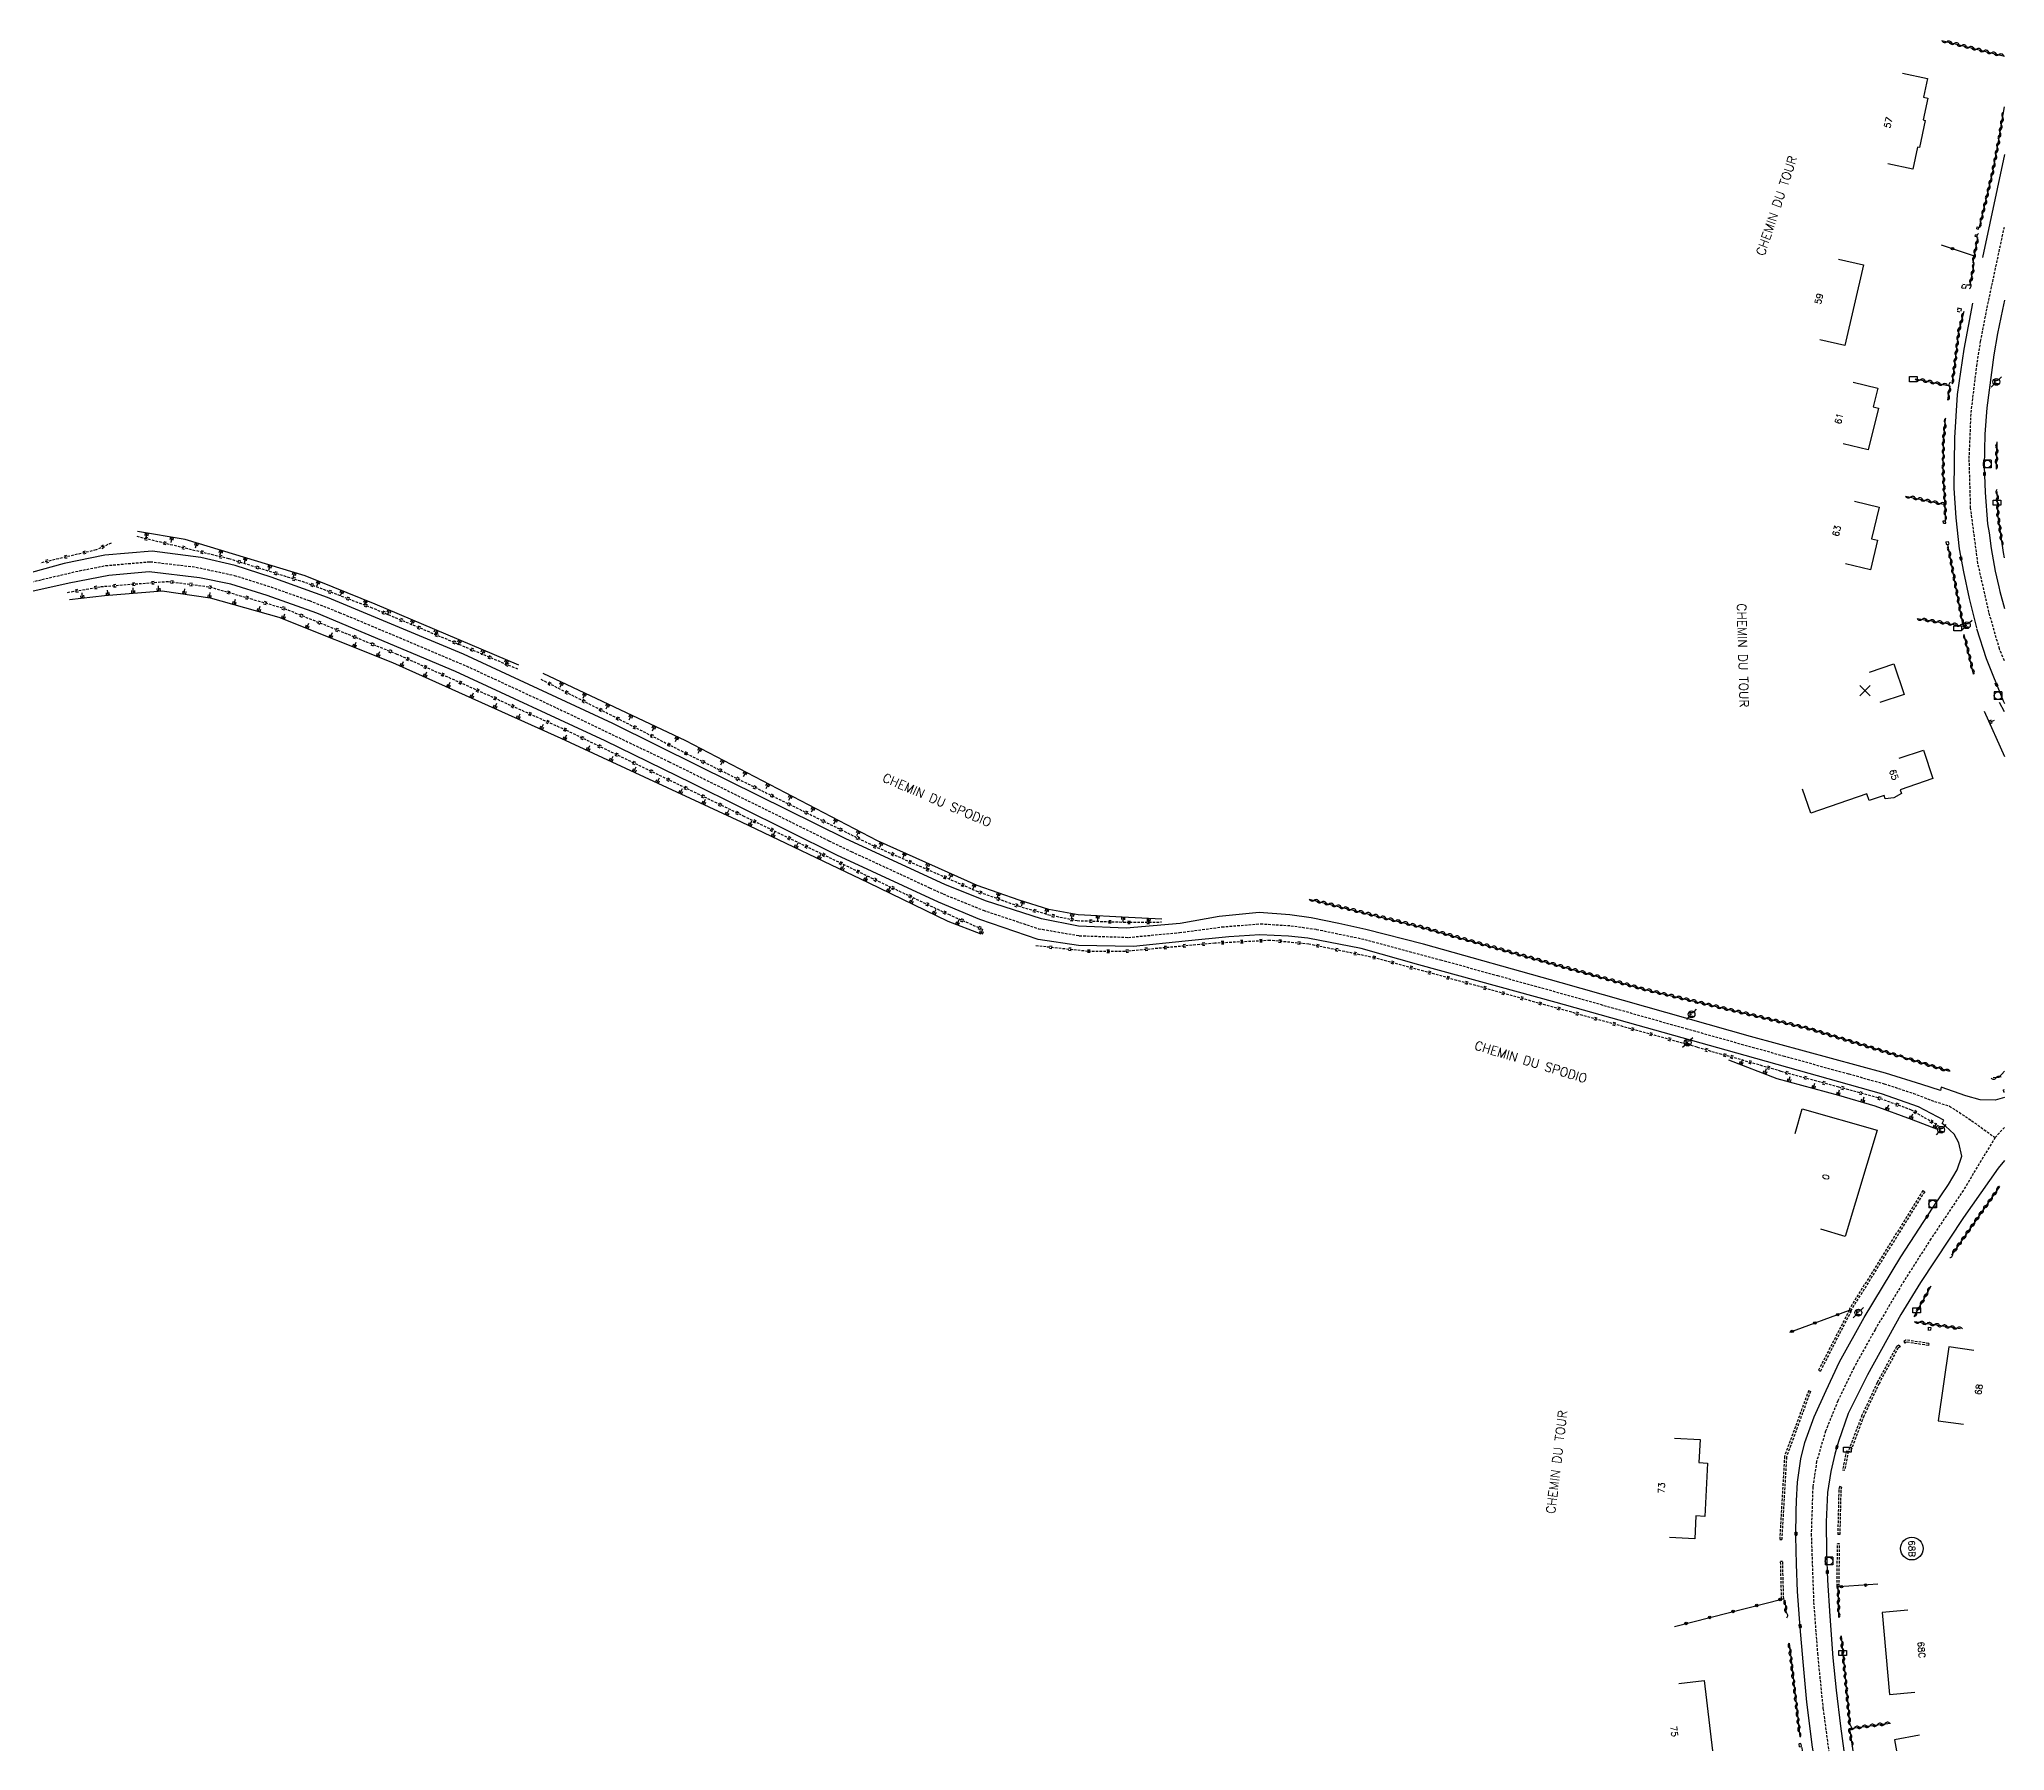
# Model space of a CAD drawing. Header units: millimetres. Extents: x 127000 to 128000, y 141000 to 142000.
# Drawn here: x 127615.2 to 128000.1, y 141000 to 141335.1 of the extents above; entities that cross this region are included whole.
import ezdxf
from ezdxf.enums import TextEntityAlignment as Align

# ---------------------------------------------------------------- set-up
doc = ezdxf.new("R2010")
doc.units = ezdxf.units.MM
doc.linetypes.add('DASHED', pattern=[0.75, 0.5, -0.25])
doc.layers.get('0').update_dxf_attribs({"linetype": 'CONTINUOUS'})
for name, color, linetype in [('W0001', 6, 'DASHED'), ('W0008', 7, 'CONTINUOUS'), ('W0100', 7, 'CONTINUOUS'), ('W0112', 1, 'DASHED'), ('W0211', 2, 'CONTINUOUS'), ('W0220', 5, 'DASHED'), ('W0310', 3, 'CONTINUOUS'), ('W0322', 7, 'CONTINUOUS'), ('W0400', 7, 'CONTINUOUS'), ('W0420', 7, 'CONTINUOUS'), ('W0471', 7, 'CONTINUOUS'), ('W0989', 7, 'CONTINUOUS'), ('W0991', 7, 'CONTINUOUS'), ('W1102', 7, 'CONTINUOUS'), ('W1471', 7, 'CONTINUOUS')]:
    doc.layers.add(name, color=color, linetype=linetype)
doc.styles.get("Standard").update_dxf_attribs({"font": 'romans.shx', "width": 0.85})

# ---------------------------------------------------------------- blocks, each defined once
blk = doc.blocks.new('t211o')
at = {"color": 0, "linetype": 'Continuous'}
for p, q in [((-0.29, 0.5), (-0.29, 0)), ((0, 1), (0, 0)), ((0.29, 0.5), (0.29, 0))]:
    blk.add_line(p, q, dxfattribs=at)
blk = doc.blocks.new('t220o')
at = {"color": 0, "linetype": 'Continuous'}
for p, q in [((-0.25, 0.25), (0.25, 0.25)), ((-0.25, -0.25), (0.25, -0.25))]:
    blk.add_line(p, q, dxfattribs=at)
blk = doc.blocks.new('t322o')
at = {"color": 0, "linetype": 'Continuous'}
for radius in [0.25, 0.15]:
    blk.add_circle((0, 0), radius, dxfattribs=at)
blk = doc.blocks.new('t310o')
at = {"color": 0, "linetype": 'Continuous'}
for centre, start, end in [((-0.5, 0.38), 216.8699, 323.1304), ((0.5, -0.37), 36.8699, 143.1303)]:
    blk.add_arc(centre, 0.625, start, end, dxfattribs=at)
blk = doc.blocks.new('t991o')
at = {"color": 0, "linetype": 'Continuous'}
for p, q in [((-1, 1), (1, -1)), ((-1, -1), (1, 1))]:
    blk.add_line(p, q, dxfattribs=at)
blk = doc.blocks.new('T471')
for p, q in [((-0.333334, 0.333334), (-0.333334, -0.333334)), ((-0.333334, 0.333334), (0.333334, 0.333334)), ((-0.333334, 0), (0, 0)), ((0.500001, 0.500001), (1.000002, 1.000002)), ((-0.500001, -0.500001), (-1.000002, -1.000002)), ((-0.333334, -0.333334), (0.333334, -0.333334))]:
    blk.add_line(p, q)
blk.add_ellipse((0, 0), major_axis=(0.471405, 0.471405), ratio=1, start_param=5.4977871438, end_param=11.780972451)
blk = doc.blocks.new('T400')
for p, q in [((-0.15, 0.3), (0.15, 0.3)), ((-0.15, -0.25), (-0.15, 0.3)), ((-0.15, 0.15), (0.15, 0.15)), ((-0.15, 0), (0.15, 0)), ((0.15, 0.3), (0.15, -0.25)), ((-0.15, -0.15), (0.15, -0.15)), ((-0.15, -0.25), (-0.15, -0.3)), ((-0.15, -0.3), (0.15, -0.3)), ((0.15, -0.3), (0.15, -0.25))]:
    blk.add_line(p, q)
blk = doc.blocks.new('T420')
for p, q in [((0.75, 0.75), (-0.75, 0.75)), ((-0.75, 0.75), (-0.75, -0.75)), ((0.75, 0.75), (0.75, -0.75)), ((0.75, -0.75), (-0.75, -0.75))]:
    blk.add_line(p, q)
blk.add_ellipse((0, 0), major_axis=(-0.53, 0.53), ratio=1, start_param=3.926991, end_param=10.210176)
blk = doc.blocks.new('T1471')
at = {"color": 0, "linetype": 'Continuous', "flags": 128}
blk.add_lwpolyline([(-0.75, -0.5), (-0.75, 0.5), (0.75, 0.5), (0.75, -0.5), (-0.75, -0.5)], dxfattribs=at)

msp = doc.modelspace()

# ---------------------------------------------------------------- linework, layer by layer
at = {"layer": 'W0001'}
msp.add_line((127998.18, 141120.05), (128000, 141122.02), dxfattribs=at)
for points in [[(128000, 141213.41), (127999.05, 141215.73), (127996.99, 141222.88), (127994.82, 141232.47), (127993.4, 141243.32), (127993.12, 141253.01), (127993.5, 141262), (127994.59, 141271.1), (127995.36, 141275.95), (127996.62, 141282.5), (128000, 141298.28)], [(127609.25, 141227.71), (127615.74, 141229.32), (127623.02, 141231.02), (127628.21, 141232.03), (127632.63, 141232.44), (127636.93, 141232.81), (127645.89, 141231.74), (127653.39, 141230.13), (127660.56, 141227.87), (127668.09, 141225.18), (127673.95, 141222.88), (127683.64, 141218.81), (127698.85, 141212.38), (127715.15, 141204.82), (127738.52, 141193.65), (127757.28, 141184.37), (127769.82, 141178.17), (127774.19, 141176.07), (127789.55, 141168.96), (127792.18, 141167.75), (127800.07, 141164.55), (127810.87, 141160.95), (127818.86, 141159.57), (127828.48, 141159.25), (127838.47, 141160.18), (127846.79, 141161.3), (127854.38, 141161.91), (127860.3, 141161.53), (127865.3, 141160.82), (127874.79, 141158.85), (127889.61, 141154.85), (127900.73, 141151.77), (127917.26, 141147.16), (127937.65, 141141.4), (127956.71, 141136.05)], [(127956.71, 141136.05), (127969.55, 141132.51), (127976.45, 141130.6), (127982.18, 141128.71), (127986.33, 141127.12), (127989.25, 141126.23), (127993.58, 141123.38), (127998.18, 141120.05), (127991.97, 141109.73), (127985.63, 141100.22), (127979.89, 141091.24), (127974.68, 141082.43), (127970.52, 141074.98), (127967.4, 141068.51), (127964.99, 141062.57), (127963.25, 141056.63), (127962.49, 141051.61), (127962.18, 141042.43), (127962.66, 141029.03), (127963.4, 141019.07), (127964.49, 141008.25), (127965.61, 141000)]]:
    msp.add_lwpolyline(points, dxfattribs=at)
at = {"layer": 'W0008'}
for p, q in [((128000, 141312.55), (127995.71, 141292.38)), ((128000, 141284.01), (127999.61, 141282.17)), ((127967.78, 141042.35), (127967.38, 141042.36)), ((127967.72, 141040.52), (127967.32, 141040.52)), ((127967.26, 141032.16), (127967.66, 141032.16))]:
    msp.add_line(p, q, dxfattribs=at)
for points in [[(127993.75, 141283.4), (127992.04, 141274.41), (127990.74, 141265.51), (127990.21, 141257.07), (127990.09, 141247.23), (127990.5, 141241.38), (127991.15, 141235.3), (127992.01, 141230.82), (127993.14, 141225.63), (127994.54, 141219.84)], [(127999.61, 141282.17), (127998.66, 141277.49), (127997.92, 141273.28), (127996.54, 141262.9), (127996.18, 141257.75), (127996.06, 141251.54), (127996.23, 141246.38), (127996.67, 141240.22), (127997.03, 141238.47), (127997.44, 141235.42), (127998.21, 141230.95), (127998.9, 141227.86)], [(127976.72, 141132.68), (127950.32, 141139.83), (127913.25, 141150.36), (127886.23, 141157.9), (127874.97, 141160.79), (127869.66, 141161.96), (127864.26, 141163.1), (127860.06, 141163.67), (127854.1, 141164.1), (127846.23, 141163.34), (127838.64, 141161.99), (127828.01, 141161.03), (127818.69, 141161.47), (127811.48, 141162.9), (127800.51, 141166.39), (127792.55, 141169.58), (127773.12, 141178.57), (127744.5, 141192.73), (127727.54, 141201.14), (127698.27, 141214.69), (127671.66, 141225.82), (127660.6, 141229.79), (127653.55, 141232.03), (127646.84, 141233.61), (127637.29, 141234.84), (127628.02, 141234.07), (127620.06, 141232.46), (127609.89, 141229.66)], [(127975.94, 141128.6), (127949.27, 141136.09), (127912.27, 141146.51), (127885.37, 141153.9), (127874.05, 141157.07), (127863.6, 141159.1), (127859.8, 141159.48), (127854.24, 141159.74), (127848.13, 141159.34), (127839.61, 141158.5), (127829.48, 141157.46), (127818.73, 141157.66), (127810.81, 141158.81), (127799.39, 141162.77), (127791.3, 141166.14), (127771.39, 141175.36), (127742.98, 141189.42), (127725.99, 141197.75), (127696.73, 141211.32), (127669.54, 141222.74), (127659.83, 141226.21), (127652.69, 141228.39), (127646.6, 141229.67), (127636.74, 141230.8), (127628.85, 141230.07), (127621.07, 141228.61), (127610.83, 141226.29)], [(127998.9, 141227.86), (127999.09, 141226.99), (128000, 141223.65)], [(127994.52, 141219.73), (127996.41, 141213.85), (127999.74, 141205.57), (128000, 141205.03)], [(128000, 141127.92), (127998.22, 141127.35), (127995.29, 141127.47), (127992.49, 141128.2), (127987.66, 141129.92), (127987.47, 141129.25), (127983.86, 141130.43), (127976.72, 141132.68)], [(127962.57, 141000), (127962.46, 141000.72), (127961.32, 141009.48), (127960.58, 141017.37), (127960.03, 141024.15), (127959.51, 141031.15), (127959.32, 141036.49), (127959.2, 141042.02), (127959.26, 141046.89), (127959.29, 141048.92), (127959.52, 141052.55), (127960.15, 141057.15), (127960.93, 141060.33), (127962.73, 141065.36), (127965.1, 141070.5), (127967.71, 141076.11), (127972.58, 141084.82), (127979.75, 141096.71), (127986.05, 141106.4), (127989.06, 141110.84), (127990.77, 141113.7), (127991.65, 141116.43), (127991.07, 141119.04), (127990.16, 141120.7), (127988.5, 141122.25), (127987.8, 141122.8), (127988.15, 141123.47), (127983.17, 141126.09), (127975.94, 141128.6)], [(128000, 141115.59), (127998.82, 141114.07), (127992, 141104.41), (127983.59, 141091.65)], [(127983.59, 141091.65), (127979.76, 141085.38), (127973.18, 141073.58), (127969.45, 141066.04), (127967.52, 141060.55), (127966.82, 141058.03), (127966, 141054.67), (127965.35, 141050.54), (127965.1, 141044.84), (127965.2, 141038.72), (127965.4, 141033.38), (127965.81, 141026.31), (127966.43, 141018.17), (127967.07, 141011.87), (127967.9, 141004.83), (127968.58, 141000)]]:
    msp.add_lwpolyline(points, dxfattribs=at)
at = {"layer": 'W0100'}
for p, q in [((127999.82, 141129.4), (128000, 141129.45)), ((127936.29, 141013.14), (127941.25, 141013.72)), ((127941.25, 141013.72), (127942.84, 141000)), ((127983.4, 141003.01), (127978.48, 141002.11)), ((127978.48, 141002.11), (127978.86, 141000))]:
    msp.add_line(p, q, dxfattribs=at)
for points in [[(127980.07, 141328.43), (127984.96, 141327.39), (127984.19, 141323.76), (127985.03, 141323.58), (127984.12, 141319.29), (127984.5, 141319.21), (127983.36, 141313.9), (127982.99, 141313.98), (127982.07, 141309.67), (127977.18, 141310.71)], [(127967.53, 141292.02), (127972.4, 141290.9), (127968.76, 141275.13), (127963.89, 141276.25)], [(127970.39, 141267.97), (127975.24, 141266.78), (127974.34, 141263.12), (127975.34, 141262.88), (127973.33, 141254.7), (127968.47, 141255.89)], [(127970.64, 141244.64), (127975.5, 141243.45), (127973.99, 141237.27), (127975.16, 141237.04), (127973.79, 141231.23), (127968.92, 141232.38)], [(127973.6, 141211.19), (127978.34, 141212.8), (127980.38, 141206.82), (127975.64, 141205.21)], [(127979.4, 141194.32), (127984.15, 141195.9), (127986.01, 141190.33), (127986.02, 141190.34), (127979.59, 141188.13), (127979.83, 141187.42), (127978.37, 141186.59), (127976.69, 141186.37), (127976.45, 141187.05), (127973.51, 141186.03), (127973.07, 141187.33), (127962.13, 141183.56), (127960.5, 141188.28)], [(128000, 141128.97), (127999.93, 141128.95), (127999.82, 141129.4)], [(127959.02, 141120.84), (127960.39, 141125.65), (127975.12, 141121.48), (127968.86, 141100.7), (127964.07, 141102.14)], [(127994.05, 141078.35), (127989.1, 141079.05), (127987.05, 141064.61), (127992, 141063.91)], [(127935.43, 141061.17), (127940.42, 141060.91), (127940.19, 141056.41), (127941.88, 141056.32), (127941.34, 141045.88), (127939.62, 141045.98), (127939.41, 141041.5), (127934.42, 141041.73)], [(127981.07, 141027.51), (127976.09, 141027.07), (127977.51, 141011.01), (127982.49, 141011.45)]]:
    msp.add_lwpolyline(points, dxfattribs=at)
at = {"layer": 'W0112'}
for p, q in [((127994.27, 141296.49), (127994.35, 141296.83)), ((127994.63, 141296.4), (127994.27, 141296.49)), ((127994.59, 141298), (127994.66, 141298.35)), ((127994.66, 141298.35), (127994.99, 141298.27)), ((127991.68, 141286.45), (127991.85, 141287.16)), ((127991.85, 141287.16), (127992.59, 141287.04)), ((127990.91, 141282.52), (127990.77, 141281.83)), ((127990.77, 141281.83), (127991.43, 141281.68)), ((127988.02, 141240.78), (127988.5, 141240.82)), ((127988.06, 141240.32), (127988.02, 141240.78)), ((127988.55, 141236.7), (127988.63, 141236.18)), ((127988.63, 141236.18), (127989.11, 141236.23)), ((127984.06, 141109.66), (127984.4, 141109.45)), ((127969.59, 141086.37), (127969.93, 141086.16)), ((127969.65, 141086.26), (127970, 141086.08)), ((127979.35, 141079.43), (127979.57, 141079.1)), ((127980.29, 141080.1), (127980.52, 141079.77)), ((127985.11, 141082.93), (127985.59, 141082.86)), ((127985.21, 141079.74), (127985.15, 141079.34)), ((127985.59, 141082.86), (127985.53, 141082.34)), ((127963.62, 141074.52), (127963.98, 141074.34)), ((127961.66, 141070.5), (127962.04, 141070.36)), ((127969.06, 141058.7), (127969.45, 141058.62)), ((127969.49, 141058.66), (127969.87, 141058.53)), ((127968.33, 141054.99), (127968.73, 141054.91)), ((127968.1, 141051.63), (127967.71, 141051.71)), ((127956.01, 141041.38), (127956.4, 141041.35)), ((127956.19, 141037.11), (127956.59, 141037.12)), ((127956.38, 141029.71), (127956.79, 141029.73)), ((127960.17, 141001.44), (127959.77, 141001.36)), ((127959.9, 141000.76), (127960.29, 141000.84))]:
    msp.add_line(p, q, dxfattribs=at)
for points in [[(127994.63, 141296.4), (127994.71, 141296.75), (127994.35, 141296.83)], [(127994.59, 141298), (127994.93, 141297.92), (127994.99, 141298.27)], [(127991.68, 141286.45), (127992.43, 141286.33), (127992.59, 141287.04)], [(127990.91, 141282.52), (127991.57, 141282.37), (127991.43, 141281.68)], [(127988.06, 141240.32), (127988.53, 141240.37), (127988.5, 141240.82)], [(127988.55, 141236.7), (127989.03, 141236.76), (127989.11, 141236.23)], [(127984.06, 141109.66), (127969.59, 141086.37)], [(127984.4, 141109.45), (127969.93, 141086.16)], [(127969.65, 141086.26), (127963.62, 141074.52)], [(127970, 141086.08), (127963.98, 141074.34)], [(127979.35, 141079.43), (127978.89, 141079.14), (127975.11, 141072.06), (127972.12, 141065.68), (127969.74, 141059.4), (127969.49, 141058.66)], [(127985.21, 141079.74), (127980.73, 141080.41), (127980.29, 141080.1)], [(127985.15, 141079.34), (127980.83, 141079.99), (127980.52, 141079.77)], [(127985.11, 141082.93), (127985.05, 141082.42), (127985.53, 141082.34)], [(127979.57, 141079.1), (127979.2, 141078.86), (127975.46, 141071.88), (127972.49, 141065.52), (127970.12, 141059.26), (127969.87, 141058.53)], [(127961.66, 141070.5), (127956.95, 141057.61), (127956.01, 141041.38)], [(127962.04, 141070.36), (127957.34, 141057.52), (127956.4, 141041.35)], [(127969.06, 141058.7), (127968.33, 141054.99)], [(127969.45, 141058.62), (127968.73, 141054.91)], [(127967.71, 141051.71), (127967.58, 141051.05), (127967.38, 141042.36)], [(127968.1, 141051.63), (127967.98, 141051.01), (127967.78, 141042.35)], [(127956.38, 141029.71), (127956.19, 141037.11)], [(127956.79, 141029.73), (127956.59, 141037.12)], [(127967.26, 141032.16), (127967.32, 141040.52)], [(127967.66, 141032.16), (127967.72, 141040.52)], [(127959.9, 141000.76), (127959.77, 141001.36)], [(127960.29, 141000.84), (127960.17, 141001.44)]]:
    msp.add_lwpolyline(points, dxfattribs=at)
at = {"layer": 'W0211'}
for p, q in [((127996.06, 141203.57), (128000, 141194.69)), ((128000, 141203.39), (127999.07, 141205.23))]:
    msp.add_line(p, q, dxfattribs=at)
for points in [[(127709.13, 141212.55), (127680.99, 141224.52), (127667.26, 141230.05), (127643.81, 141237.15), (127634.45, 141238.69)], [(127621.16, 141225.4), (127627.95, 141226.2), (127639.28, 141227.13), (127648.65, 141225.74), (127662.13, 141221.93), (127684.37, 141213.07), (127717.32, 141198.28), (127752.62, 141181.86), (127777.55, 141170.02), (127793.15, 141162.4), (127799.59, 141159.93)], [(127835, 141162.83), (127828.49, 141163.16), (127818.63, 141163.68), (127812.87, 141164.7), (127807.1, 141166.55), (127798.89, 141169.42), (127779.37, 141178.18), (127741.84, 141197.71), (127713.87, 141210.91)], [(127946.01, 141135.27), (127955.44, 141131.62), (127967.54, 141128.34), (127974.66, 141126.29), (127981.76, 141123.68), (127987.01, 141121.65)]]:
    msp.add_lwpolyline(points, dxfattribs=at)
at = {"layer": 'W0220'}
msp.add_line((127939.85, 141137.75), (127945.84, 141136.04), dxfattribs=at)
for points in [[(127634.31, 141237.79), (127652.32, 141233.43), (127667.32, 141228.75), (127680.08, 141223.9), (127708.83, 141211.83)], [(127629.3, 141236.45), (127626.32, 141235.11), (127615.36, 141232.53)], [(127620.72, 141226.79), (127627.26, 141227.93), (127640.46, 141228.95), (127648.61, 141227.87), (127663.19, 141223.65), (127685.1, 141214.78), (127718.38, 141199.82), (127753.01, 141183.07), (127778.13, 141170.9), (127793.22, 141163.77), (127799.95, 141160.83)], [(127713.43, 141209.79), (127741.85, 141195.28), (127778.61, 141177.17), (127798.65, 141168.36), (127806.88, 141165.4), (127812.87, 141163.69), (127818.45, 141162.53), (127828.74, 141162.2), (127834.93, 141162.26)], [(127939.85, 141137.75), (127911.65, 141145.58), (127892.81, 141150.83), (127876.71, 141155.24), (127863.84, 141157.92), (127856.21, 141158.65), (127845.42, 141158.1), (127827.82, 141156.5), (127820.55, 141156.51), (127810.23, 141157.6)], [(127987.37, 141122.16), (127981.85, 141125.43), (127975.31, 141127.8), (127967.6, 141129.91), (127956.28, 141133.01), (127945.84, 141136.04)]]:
    msp.add_lwpolyline(points, dxfattribs=at)
at = {"layer": 'W0310'}
for p, q in [((127987.76, 141334.85), (128000, 141331.82)), ((127982.53, 141268.62), (127989.32, 141267.22)), ((127988.96, 141264.46), (127989.38, 141267.24)), ((127998.44, 141250.95), (127998.57, 141256.27)), ((127980.62, 141245.66), (127988.38, 141244.02)), ((127991.87, 141220.63), (127988.93, 141236.18)), ((127982.93, 141221.66), (127992.14, 141220.21)), ((127993.99, 141210.8), (127992.13, 141218.56)), ((127999.07, 141110.48), (127989.65, 141097.05)), ((127982.34, 141085.03), (127985.67, 141091.02)), ((127982.39, 141084.02), (127991.43, 141082.64)), ((127957, 141029.5), (127957.29, 141026.93)), ((127967.59, 141026.06), (127967.47, 141032.12)), ((127968.05, 141022.5), (127969.75, 141004.99)), ((127969.66, 141004.36), (127977.68, 141005.38)), ((127969.66, 141004.36), (127970.34, 141000)), ((127960.32, 141000.61), (127960.43, 141000))]:
    msp.add_line(p, q, dxfattribs=at)
for points in [[(127995.14, 141298.3), (127997.73, 141309.17), (127998.88, 141315.1), (128000, 141321.89)], [(127992.59, 141287.04), (127993.31, 141287), (127994.08, 141291.11), (127993.87, 141291.41), (127994.81, 141296.27)], [(127989.79, 141267.69), (127990.3, 141271.37), (127991.07, 141277.9), (127992.11, 141281.89)], [(127988.45, 141240.9), (127988.41, 141244), (127988.04, 141249.98), (127988.07, 141256.47), (127988.51, 141260.77)], [(128000, 141233.57), (127999.81, 141234.61), (127998.79, 141241.69), (127998.59, 141246.56)], [(127863.87, 141166.74), (127885.55, 141161.34), (127910.29, 141154.41), (127929.31, 141149.13), (127961.49, 141141.45), (127989.28, 141133.02)], [(128000, 141133.06), (127998.95, 141131.8), (127997.79, 141131.74)], [(127957.84, 141021.03), (127959.14, 141009.85), (127959.96, 141002.7)]]:
    msp.add_lwpolyline(points, dxfattribs=at)
at = {"layer": 'W0322'}
for p, q in [((127987.6, 141294.85), (127993.87, 141292.73)), ((127969.6, 141086.2), (127957.91, 141081.9)), ((127935.4, 141024.34), (127956.46, 141029.69)), ((127975.21, 141032.58), (127967.68, 141032.1))]:
    msp.add_line(p, q, dxfattribs=at)
at = {"layer": 'W1102'}
msp.add_circle((127981.89, 141039.57), 2.22, dxfattribs=at)

# ---------------------------------------------------------------- block references
at = {"layer": 'W0211'}
for p, rotation in [((127636.29, 141238.39), 170.6289117055117), ((127641.23, 141237.57), 170.6289117055117), ((127646.09, 141236.46), 163.1489828433781), ((127650.88, 141235.01), 163.1489828433781), ((127655.66, 141233.56), 163.1489828433781), ((127660.45, 141232.11), 163.1489828433781), ((127665.23, 141230.66), 163.1489828433781), ((127623.64, 141225.69), 6.662967096783973), ((127628.61, 141226.25), 4.69754767802571), ((127633.59, 141226.66), 4.69754767802571), ((127638.57, 141227.07), 4.69754767802571), ((127643.53, 141226.5), 351.5506462838121), ((127648.47, 141225.76), 351.5506462838121), ((127653.29, 141224.43), 344.2259723857377), ((127669.93, 141228.97), 158.0699236792834), ((127674.57, 141227.1), 158.0699236792834), ((127658.1, 141223.07), 344.2259723857377), ((127662.88, 141221.63), 338.2751365787989), ((127679.21, 141225.23), 158.0699236792834), ((127683.82, 141223.31), 156.9579027758134), ((127667.53, 141219.78), 338.2751365787989), ((127672.17, 141217.93), 338.2751365787989), ((127688.43, 141221.35), 156.9579027758134), ((127693.03, 141219.4), 156.9579027758134), ((127676.82, 141216.08), 338.2751365787989), ((127681.46, 141214.23), 338.2751365787989), ((127697.63, 141217.44), 156.9579027758134), ((127702.23, 141215.48), 156.9579027758134), ((127686.08, 141212.3), 335.8258303427075), ((127690.64, 141210.25), 335.8258303427075), ((127706.83, 141213.53), 156.9579027758134), ((127695.2, 141208.21), 335.8258303427075), ((127699.76, 141206.16), 335.8258303427075), ((127717.61, 141209.15), 154.7275184194297), ((127722.13, 141207.02), 154.7275184194297), ((127704.32, 141204.11), 335.8258303427075), ((127708.88, 141202.06), 335.8258303427075), ((127726.65, 141204.88), 154.7275184194297), ((127731.17, 141202.75), 154.7275184194297), ((127713.45, 141200.02), 335.8258303427075), ((127718, 141197.96), 335.059571597692), ((127735.69, 141200.61), 154.7275184194297), ((127740.21, 141198.48), 154.7275184194297), ((127997.07, 141201.29), 293.9151086458313), ((127722.54, 141195.85), 335.059571597692), ((127727.07, 141193.74), 335.059571597692), ((127744.68, 141196.23), 152.5124544143574), ((127731.6, 141191.64), 335.059571597692), ((127749.12, 141193.92), 152.5124544143574), ((127753.55, 141191.62), 152.5124544143574), ((127736.14, 141189.53), 335.059571597692), ((127740.67, 141187.42), 335.059571597692), ((127757.99, 141189.31), 152.5124544143574), ((127762.42, 141187), 152.5124544143574), ((127745.21, 141185.31), 335.059571597692), ((127749.74, 141183.2), 335.059571597692), ((127766.86, 141184.69), 152.5124544143574), ((127754.27, 141181.08), 334.5890766102845), ((127758.78, 141178.93), 334.5890766102845), ((127771.29, 141182.38), 152.5124544143574), ((127775.73, 141180.08), 152.5124544143574), ((127763.3, 141176.79), 334.5890766102845), ((127767.82, 141174.64), 334.5890766102845), ((127780.19, 141177.82), 155.8313291596656), ((127784.75, 141175.77), 155.8313291596656), ((127772.33, 141172.5), 334.5890766102845), ((127789.31, 141173.72), 155.8313291596656), ((127793.87, 141171.67), 155.8313291596656), ((127776.85, 141170.35), 334.5890766102845), ((127781.35, 141168.17), 333.9826290571994), ((127798.43, 141169.63), 155.8313291596656), ((127803.14, 141167.94), 160.726624680039), ((127785.84, 141165.97), 333.9826290571994), ((127790.33, 141163.78), 333.9826290571994), ((127807.86, 141166.31), 162.2491483855644), ((127812.63, 141164.78), 162.2491483855644), ((127817.54, 141163.87), 169.9210481768623), ((127794.89, 141161.73), 338.9719517650811), ((127799.56, 141159.94), 338.9719517650811), ((127822.52, 141163.48), 176.9866515778454), ((127827.51, 141163.21), 176.9866515778454), ((127832.5, 141162.95), 177.0542422612432), ((127948.35, 141134.37), 338.7891700958509), ((127953.01, 141132.56), 338.7891700958509), ((127957.75, 141130.99), 344.8667969844016), ((127962.57, 141129.69), 344.8667969844016), ((127967.4, 141128.38), 344.8667969844016), ((127972.2, 141127), 343.9058116419953), ((127976.95, 141125.45), 339.8270823976761), ((127981.65, 141123.72), 339.8270823976761), ((127986.31, 141121.92), 338.8390130747953)]:
    msp.add_blockref('t211o', p, dxfattribs=dict(at, rotation=rotation))
at = {"layer": 'W0220'}
for p, rotation in [((127636.13, 141237.35), 346.38689703156), ((127616.73, 141232.85), 193.2435906275029), ((127616.73, 141232.85), 193.2435906275029), ((127616.73, 141232.85), 193.2435906275029), ((127616.73, 141232.85), 193.2435906275029), ((127620.38, 141233.71), 193.2435906275029), ((127620.38, 141233.71), 193.2435906275029), ((127620.38, 141233.71), 193.2435906275029), ((127620.38, 141233.71), 193.2435906275029), ((127620.38, 141233.71), 193.2435906275029), ((127624.03, 141234.57), 193.2435906275029), ((127624.03, 141234.57), 193.2435906275029), ((127624.03, 141234.57), 193.2435906275029), ((127624.03, 141234.57), 193.2435906275029), ((127624.03, 141234.57), 193.2435906275029), ((127624.03, 141234.57), 193.2435906275029), ((127627.59, 141235.68), 204.1598390172171), ((127639.78, 141236.46), 346.38689703156), ((127639.78, 141236.46), 346.38689703156), ((127639.78, 141236.46), 346.38689703156), ((127639.78, 141236.46), 346.38689703156), ((127639.78, 141236.46), 346.38689703156), ((127639.78, 141236.46), 346.38689703156), ((127643.42, 141235.58), 346.38689703156), ((127643.42, 141235.58), 346.38689703156), ((127643.42, 141235.58), 346.38689703156), ((127643.42, 141235.58), 346.38689703156), ((127643.42, 141235.58), 346.38689703156), ((127647.07, 141234.7), 346.38689703156), ((127647.07, 141234.7), 346.38689703156), ((127647.07, 141234.7), 346.38689703156), ((127647.07, 141234.7), 346.38689703156), ((127650.71, 141233.82), 346.38689703156), ((127650.71, 141233.82), 346.38689703156), ((127650.71, 141233.82), 346.38689703156), ((127654.32, 141232.8), 342.6786514221258), ((127654.32, 141232.8), 342.6786514221258), ((127657.9, 141231.69), 342.6786514221258), ((127661.48, 141230.57), 342.6786514221258), ((127665.06, 141229.45), 342.6786514221258), ((127622.57, 141227.11), 9.925075998266719), ((127626.26, 141227.76), 9.925075998266719), ((127626.26, 141227.76), 9.925075998266719), ((127626.26, 141227.76), 9.925075998266719), ((127626.26, 141227.76), 9.925075998266719), ((127626.26, 141227.76), 9.925075998266719), ((127626.26, 141227.76), 9.925075998266719), ((127629.99, 141228.14), 4.417326682195871), ((127629.99, 141228.14), 4.417326682195871), ((127629.99, 141228.14), 4.417326682195871), ((127629.99, 141228.14), 4.417326682195871), ((127629.99, 141228.14), 4.417326682195871), ((127633.72, 141228.43), 4.417326682195871), ((127633.72, 141228.43), 4.417326682195871), ((127633.72, 141228.43), 4.417326682195871), ((127633.72, 141228.43), 4.417326682195871), ((127637.46, 141228.72), 4.417326682195871), ((127637.46, 141228.72), 4.417326682195871), ((127637.46, 141228.72), 4.417326682195871), ((127641.2, 141228.85), 352.4545997762386), ((127641.2, 141228.85), 352.4545997762386), ((127644.91, 141228.36), 352.4545997762386), ((127648.63, 141227.86), 343.8705188747812), ((127652.23, 141226.82), 343.8705188747812), ((127655.84, 141225.78), 343.8705188747812), ((127668.61, 141228.26), 339.2041927429609), ((127672.12, 141226.93), 339.2041927429609), ((127675.62, 141225.6), 339.2041927429609), ((127659.44, 141224.74), 343.8705188747812), ((127663.04, 141223.7), 343.8705188747812), ((127666.52, 141222.3), 337.963154775072), ((127679.13, 141224.26), 339.2041927429609), ((127682.6, 141222.85), 337.2220220800249), ((127686.06, 141221.39), 337.2220220800249), ((127686.06, 141221.39), 337.2220220800249), ((127686.06, 141221.39), 337.2220220800249), ((127686.06, 141221.39), 337.2220220800249), ((127686.06, 141221.39), 337.2220220800249), ((127686.06, 141221.39), 337.2220220800249), ((127670, 141220.9), 337.963154775072), ((127673.48, 141219.49), 337.963154775072), ((127673.48, 141219.49), 337.963154775072), ((127673.48, 141219.49), 337.963154775072), ((127673.48, 141219.49), 337.963154775072), ((127673.48, 141219.49), 337.963154775072), ((127673.48, 141219.49), 337.963154775072), ((127676.95, 141218.08), 337.963154775072), ((127676.95, 141218.08), 337.963154775072), ((127676.95, 141218.08), 337.963154775072), ((127676.95, 141218.08), 337.963154775072), ((127676.95, 141218.08), 337.963154775072), ((127689.52, 141219.94), 337.2220220800249), ((127689.52, 141219.94), 337.2220220800249), ((127689.52, 141219.94), 337.2220220800249), ((127689.52, 141219.94), 337.2220220800249), ((127689.52, 141219.94), 337.2220220800249), ((127692.97, 141218.49), 337.2220220800249), ((127692.97, 141218.49), 337.2220220800249), ((127692.97, 141218.49), 337.2220220800249), ((127692.97, 141218.49), 337.2220220800249), ((127680.43, 141216.67), 337.963154775072), ((127680.43, 141216.67), 337.963154775072), ((127680.43, 141216.67), 337.963154775072), ((127680.43, 141216.67), 337.963154775072), ((127683.9, 141215.27), 337.963154775072), ((127683.9, 141215.27), 337.963154775072), ((127683.9, 141215.27), 337.963154775072), ((127687.34, 141213.77), 335.7891765714376), ((127687.34, 141213.77), 335.7891765714376), ((127696.43, 141217.04), 337.2220220800249), ((127696.43, 141217.04), 337.2220220800249), ((127696.43, 141217.04), 337.2220220800249), ((127699.89, 141215.59), 337.2220220800249), ((127699.89, 141215.59), 337.2220220800249), ((127703.35, 141214.13), 337.2220220800249), ((127690.76, 141212.24), 335.7891765714376), ((127694.18, 141210.7), 335.7891765714376), ((127706.8, 141212.68), 337.2220220800249), ((127697.6, 141209.16), 335.7891765714376), ((127701.02, 141207.62), 335.7891765714376), ((127704.44, 141206.09), 335.7891765714376), ((127715.1, 141208.94), 332.9579066812382), ((127718.44, 141207.23), 332.9579066812382), ((127718.44, 141207.23), 332.9579066812382), ((127718.44, 141207.23), 332.9579066812382), ((127718.44, 141207.23), 332.9579066812382), ((127718.44, 141207.23), 332.9579066812382), ((127718.44, 141207.23), 332.9579066812382), ((127707.86, 141204.55), 335.7891765714376), ((127711.28, 141203.01), 335.7891765714376), ((127721.78, 141205.53), 332.9579066812382), ((127721.78, 141205.53), 332.9579066812382), ((127721.78, 141205.53), 332.9579066812382), ((127721.78, 141205.53), 332.9579066812382), ((127721.78, 141205.53), 332.9579066812382), ((127725.12, 141203.82), 332.9579066812382), ((127725.12, 141203.82), 332.9579066812382), ((127725.12, 141203.82), 332.9579066812382), ((127725.12, 141203.82), 332.9579066812382), ((127728.46, 141202.12), 332.9579066812382), ((127728.46, 141202.12), 332.9579066812382), ((127728.46, 141202.12), 332.9579066812382), ((127714.7, 141201.47), 335.7891765714376), ((127718.12, 141199.93), 335.7891765714376), ((127718.12, 141199.93), 335.7891765714376), ((127718.12, 141199.93), 335.7891765714376), ((127718.12, 141199.93), 335.7891765714376), ((127718.12, 141199.93), 335.7891765714376), ((127718.12, 141199.93), 335.7891765714376), ((127721.5, 141198.31), 334.1836951520178), ((127721.5, 141198.31), 334.1836951520178), ((127721.5, 141198.31), 334.1836951520178), ((127721.5, 141198.31), 334.1836951520178), ((127721.5, 141198.31), 334.1836951520178), ((127731.8, 141200.41), 332.9579066812382), ((127731.8, 141200.41), 332.9579066812382), ((127735.14, 141198.71), 332.9579066812382), ((127724.88, 141196.68), 334.1836951520178), ((127724.88, 141196.68), 334.1836951520178), ((127724.88, 141196.68), 334.1836951520178), ((127724.88, 141196.68), 334.1836951520178), ((127728.25, 141195.04), 334.1836951520178), ((127728.25, 141195.04), 334.1836951520178), ((127728.25, 141195.04), 334.1836951520178), ((127738.48, 141197), 332.9579066812382), ((127741.82, 141195.3), 332.9579066812382), ((127731.63, 141193.41), 334.1836951520178), ((127731.63, 141193.41), 334.1836951520178), ((127735.01, 141191.78), 334.1836951520178), ((127745.18, 141193.64), 333.7683271419699), ((127748.54, 141191.98), 333.7683271419699), ((127738.38, 141190.14), 334.1836951520178), ((127741.76, 141188.51), 334.1836951520178), ((127745.13, 141186.88), 334.1836951520178), ((127751.91, 141190.32), 333.7683271419699), ((127755.27, 141188.67), 333.7683271419699), ((127758.64, 141187.01), 333.7683271419699), ((127748.51, 141185.24), 334.1836951520178), ((127751.88, 141183.61), 334.1836951520178), ((127762, 141185.35), 333.7683271419699), ((127762, 141185.35), 333.7683271419699), ((127762, 141185.35), 333.7683271419699), ((127762, 141185.35), 333.7683271419699), ((127762, 141185.35), 333.7683271419699), ((127762, 141185.35), 333.7683271419699), ((127765.36, 141183.69), 333.7683271419699), ((127765.36, 141183.69), 333.7683271419699), ((127765.36, 141183.69), 333.7683271419699), ((127765.36, 141183.69), 333.7683271419699), ((127765.36, 141183.69), 333.7683271419699), ((127755.26, 141181.98), 334.1611426986407), ((127758.63, 141180.34), 334.1611426986407), ((127768.73, 141182.04), 333.7683271419699), ((127768.73, 141182.04), 333.7683271419699), ((127768.73, 141182.04), 333.7683271419699), ((127768.73, 141182.04), 333.7683271419699), ((127772.09, 141180.38), 333.7683271419699), ((127772.09, 141180.38), 333.7683271419699), ((127772.09, 141180.38), 333.7683271419699), ((127762.01, 141178.71), 334.1611426986407), ((127762.01, 141178.71), 334.1611426986407), ((127762.01, 141178.71), 334.1611426986407), ((127762.01, 141178.71), 334.1611426986407), ((127762.01, 141178.71), 334.1611426986407), ((127762.01, 141178.71), 334.1611426986407), ((127765.38, 141177.07), 334.1611426986407), ((127765.38, 141177.07), 334.1611426986407), ((127765.38, 141177.07), 334.1611426986407), ((127765.38, 141177.07), 334.1611426986407), ((127765.38, 141177.07), 334.1611426986407), ((127768.76, 141175.44), 334.1611426986407), ((127768.76, 141175.44), 334.1611426986407), ((127768.76, 141175.44), 334.1611426986407), ((127768.76, 141175.44), 334.1611426986407), ((127775.46, 141178.72), 333.7683271419699), ((127775.46, 141178.72), 333.7683271419699), ((127778.82, 141177.07), 336.273275732145), ((127782.26, 141175.57), 336.273275732145), ((127772.13, 141173.8), 334.1611426986407), ((127772.13, 141173.8), 334.1611426986407), ((127772.13, 141173.8), 334.1611426986407), ((127775.51, 141172.17), 334.1611426986407), ((127775.51, 141172.17), 334.1611426986407), ((127785.69, 141174.06), 336.273275732145), ((127789.12, 141172.55), 336.273275732145), ((127778.89, 141170.54), 334.7094977937352), ((127782.28, 141168.94), 334.7094977937352), ((127792.55, 141171.04), 336.273275732145), ((127795.99, 141169.53), 336.273275732145), ((127799.44, 141168.07), 340.2148200219114), ((127785.67, 141167.34), 334.7094977937352), ((127789.06, 141165.74), 334.7094977937352), ((127792.45, 141164.14), 334.7094977937352), ((127802.97, 141166.8), 340.2148200219114), ((127806.5, 141165.54), 340.2148200219114), ((127806.5, 141165.54), 340.2148200219114), ((127806.5, 141165.54), 340.2148200219114), ((127806.5, 141165.54), 340.2148200219114), ((127806.5, 141165.54), 340.2148200219114), ((127806.5, 141165.54), 340.2148200219114), ((127810.1, 141164.48), 344.0584155424758), ((127810.1, 141164.48), 344.0584155424758), ((127810.1, 141164.48), 344.0584155424758), ((127810.1, 141164.48), 344.0584155424758), ((127810.1, 141164.48), 344.0584155424758), ((127795.88, 141162.61), 336.3510521297416), ((127799.31, 141161.11), 336.3510521297416), ((127813.72, 141163.51), 348.2583314076034), ((127813.72, 141163.51), 348.2583314076034), ((127813.72, 141163.51), 348.2583314076034), ((127813.72, 141163.51), 348.2583314076034), ((127817.39, 141162.75), 348.2583314076034), ((127817.39, 141162.75), 348.2583314076034), ((127817.39, 141162.75), 348.2583314076034), ((127821.12, 141162.44), 358.1632714107959), ((127821.12, 141162.44), 358.1632714107959), ((127824.86, 141162.32), 358.1632714107959), ((127828.61, 141162.2), 358.1632714107959), ((127832.36, 141162.23), 0.5365510896459537), ((127813.29, 141157.27), 174.0030320299217), ((127817.02, 141156.88), 174.0030320299217), ((127820.75, 141156.51), 179.9052844115), ((127824.5, 141156.5), 179.9052844115), ((127824.5, 141156.5), 179.9052844115), ((127828.25, 141156.54), 185.2106612790857), ((127828.25, 141156.54), 185.2106612790857), ((127828.25, 141156.54), 185.2106612790857), ((127831.99, 141156.88), 185.2106612790857), ((127831.99, 141156.88), 185.2106612790857), ((127831.99, 141156.88), 185.2106612790857), ((127831.99, 141156.88), 185.2106612790857), ((127835.72, 141157.22), 185.2106612790857), ((127835.72, 141157.22), 185.2106612790857), ((127835.72, 141157.22), 185.2106612790857), ((127835.72, 141157.22), 185.2106612790857), ((127835.72, 141157.22), 185.2106612790857), ((127839.46, 141157.56), 185.2106612790857), ((127839.46, 141157.56), 185.2106612790857), ((127839.46, 141157.56), 185.2106612790857), ((127839.46, 141157.56), 185.2106612790857), ((127839.46, 141157.56), 185.2106612790857), ((127839.46, 141157.56), 185.2106612790857), ((127843.19, 141157.9), 185.2106612790857), ((127846.93, 141158.18), 182.8904513607778), ((127850.67, 141158.37), 182.8904513607778), ((127854.42, 141158.56), 182.8904513607778), ((127858.16, 141158.46), 174.5706841430235), ((127861.89, 141158.11), 174.5706841430235), ((127865.6, 141157.56), 168.2335829726154), ((127869.27, 141156.79), 168.2335829726154), ((127872.94, 141156.03), 168.2335829726154), ((127872.94, 141156.03), 168.2335829726154), ((127876.61, 141155.26), 168.2335829726154), ((127876.61, 141155.26), 168.2335829726154), ((127876.61, 141155.26), 168.2335829726154), ((127880.23, 141154.28), 164.6679643938559), ((127880.23, 141154.28), 164.6679643938559), ((127880.23, 141154.28), 164.6679643938559), ((127880.23, 141154.28), 164.6679643938559), ((127883.84, 141153.29), 164.6679643938559), ((127883.84, 141153.29), 164.6679643938559), ((127883.84, 141153.29), 164.6679643938559), ((127883.84, 141153.29), 164.6679643938559), ((127883.84, 141153.29), 164.6679643938559), ((127887.46, 141152.3), 164.6679643938559), ((127887.46, 141152.3), 164.6679643938559), ((127887.46, 141152.3), 164.6679643938559), ((127887.46, 141152.3), 164.6679643938559), ((127887.46, 141152.3), 164.6679643938559), ((127887.46, 141152.3), 164.6679643938559), ((127891.08, 141151.3), 164.6679643938559), ((127894.69, 141150.3), 164.419404815107), ((127898.3, 141149.3), 164.419404815107), ((127901.91, 141148.29), 164.419404815107), ((127905.53, 141147.28), 164.419404815107), ((127909.14, 141146.27), 164.419404815107), ((127912.75, 141145.27), 164.4972116169849), ((127916.37, 141144.27), 164.4972116169849), ((127919.98, 141143.27), 164.4972116169849), ((127919.98, 141143.27), 164.4972116169849), ((127923.59, 141142.26), 164.4972116169849), ((127923.59, 141142.26), 164.4972116169849), ((127923.59, 141142.26), 164.4972116169849), ((127927.21, 141141.26), 164.4972116169849), ((127927.21, 141141.26), 164.4972116169849), ((127927.21, 141141.26), 164.4972116169849), ((127927.21, 141141.26), 164.4972116169849), ((127930.82, 141140.26), 164.4972116169849), ((127930.82, 141140.26), 164.4972116169849), ((127930.82, 141140.26), 164.4972116169849), ((127930.82, 141140.26), 164.4972116169849), ((127930.82, 141140.26), 164.4972116169849), ((127934.43, 141139.26), 164.4972116169849), ((127934.43, 141139.26), 164.4972116169849), ((127934.43, 141139.26), 164.4972116169849), ((127934.43, 141139.26), 164.4972116169849), ((127934.43, 141139.26), 164.4972116169849), ((127934.43, 141139.26), 164.4972116169849), ((127938.05, 141138.25), 164.4972116169849), ((127941.66, 141137.23), 344.0065580265456), ((127945.26, 141136.2), 344.0065580265456), ((127945.26, 141136.2), 344.0065580265456), ((127945.26, 141136.2), 344.0065580265456), ((127945.26, 141136.2), 344.0065580265456), ((127945.26, 141136.2), 344.0065580265456), ((127945.26, 141136.2), 344.0065580265456), ((127946.65, 141135.8), 163.8335399231781), ((127950.25, 141134.76), 163.8335399231781), ((127953.85, 141133.71), 163.8335399231781), ((127957.46, 141132.69), 164.6707491214546), ((127961.08, 141131.7), 164.6707491214546), ((127964.69, 141130.7), 164.6707491214546), ((127968.31, 141129.71), 164.7161223401135), ((127968.31, 141129.71), 164.7161223401135), ((127971.93, 141128.72), 164.7161223401135), ((127971.93, 141128.72), 164.7161223401135), ((127971.93, 141128.72), 164.7161223401135), ((127975.54, 141127.72), 160.0823143187668), ((127975.54, 141127.72), 160.0823143187668), ((127975.54, 141127.72), 160.0823143187668), ((127975.54, 141127.72), 160.0823143187668), ((127979.06, 141126.44), 160.0823143187668), ((127979.06, 141126.44), 160.0823143187668), ((127979.06, 141126.44), 160.0823143187668), ((127979.06, 141126.44), 160.0823143187668), ((127979.06, 141126.44), 160.0823143187668), ((127982.53, 141125.03), 149.3809306928255), ((127982.53, 141125.03), 149.3809306928255), ((127982.53, 141125.03), 149.3809306928255), ((127982.53, 141125.03), 149.3809306928255), ((127982.53, 141125.03), 149.3809306928255), ((127982.53, 141125.03), 149.3809306928255), ((127985.75, 141123.12), 149.3809306928255)]:
    msp.add_blockref('t220o', p, dxfattribs=dict(at, rotation=rotation))
at = {"layer": 'W0310'}
for p, rotation in [((127988.73, 141334.61), 346.0984821817502), ((127990.19, 141334.24), 346.0984821817502), ((127991.65, 141333.88), 346.0984821817502), ((127993.1, 141333.52), 346.0984821817502), ((127994.56, 141333.16), 346.0984821817502), ((127996.01, 141332.8), 346.0984821817502), ((127997.47, 141332.44), 346.0984821817502), ((127998.93, 141332.08), 346.0984821817502), ((127999.17, 141316.87), 80.63404367750015), ((127999.41, 141318.35), 80.63404367750015), ((127999.66, 141319.83), 80.63404367750015), ((127998.65, 141313.91), 79.04347002369492), ((127998.93, 141315.39), 80.63404367750015), ((127997.79, 141309.49), 79.04347002369492), ((127998.08, 141310.97), 79.04347002369492), ((127998.36, 141312.44), 79.04347002369492), ((127997.11, 141306.57), 76.59462365747292), ((127997.46, 141308.03), 76.59462365747292), ((127996.07, 141302.2), 76.59462365747292), ((127996.42, 141303.65), 76.59462365747292), ((127996.76, 141305.11), 76.59462365747292), ((127995.37, 141299.28), 76.59462365747292), ((127995.72, 141300.74), 76.59462365747292), ((127994.48, 141294.58), 79.04859904246666), ((127994.76, 141296.06), 79.04859904246666), ((127993.91, 141291.64), 79.04859904246666), ((127993.91, 141290.22), 79.44618215085606), ((127994.2, 141293.11), 79.04859904246666), ((127993.36, 141287.27), 79.44618215085606), ((127993.64, 141288.75), 79.44618215085606), ((127991.38, 141279.07), 75.38964341399277), ((127991.76, 141280.52), 75.38964341399277), ((127990.68, 141274.63), 83.21746584685313), ((127990.86, 141276.12), 83.21746584685313), ((127991.04, 141277.61), 83.21746584685313), ((127990.33, 141271.65), 83.21746584685313), ((127990.51, 141273.14), 83.21746584685313), ((127983.51, 141268.42), 348.3379201514375), ((127984.98, 141268.12), 348.3379201514375), ((127986.45, 141267.81), 348.3379201514375), ((127987.92, 141267.51), 348.3379201514375), ((127989.33, 141266.94), 81.38258519829297), ((127989.93, 141268.68), 82.17945102862093), ((127990.13, 141270.17), 82.17945102862093), ((127989.11, 141265.45), 81.38258519829297), ((127988.42, 141259.87), 84.06122518563606), ((127988.11, 141256.89), 84.06122518563606), ((127988.06, 141255.39), 89.74440039555944), ((127988.26, 141258.38), 84.06122518563606), ((127988.05, 141252.39), 89.74440039555944), ((127988.05, 141253.89), 89.74440039555944), ((127998.46, 141251.95), 88.55590136517017), ((127998.5, 141253.45), 88.55590136517017), ((127998.54, 141254.95), 88.55590136517017), ((127988.07, 141249.39), 93.6210869809796), ((127988.04, 141250.89), 89.74440039555944), ((127988.17, 141247.89), 93.6210869809796), ((127981.6, 141245.45), 348.0972710482941), ((127983.07, 141245.14), 348.0972710482941), ((127984.54, 141244.83), 348.0972710482941), ((127986.01, 141244.52), 348.0972710482941), ((127988.26, 141246.4), 93.6210869809796), ((127988.36, 141244.9), 93.6210869809796), ((127998.62, 141245.93), 92.27083958156855), ((127998.68, 141244.43), 92.27083958156855), ((127987.47, 141244.21), 348.0972710482941), ((127988.42, 141243.4), 90.62860474719487), ((127988.44, 141241.9), 90.62860474719487), ((127998.82, 141241.44), 98.21503702636863), ((127998.74, 141242.93), 92.27083958156855), ((127999.04, 141239.95), 98.21503702636863), ((127999.25, 141238.47), 98.21503702636863), ((127999.46, 141236.98), 98.21503702636863), ((127989.18, 141234.88), 100.6900817745502), ((127989.46, 141233.4), 100.6900817745502), ((127989.74, 141231.93), 100.6900817745502), ((127990.02, 141230.45), 100.6900817745502), ((127990.29, 141228.98), 100.6900817745502), ((127990.57, 141227.51), 100.6900817745502), ((127990.85, 141226.03), 100.6900817745502), ((127991.13, 141224.56), 100.6900817745502), ((127983.92, 141221.51), 351.0842564557166), ((127985.4, 141221.27), 351.0842564557166), ((127991.41, 141223.09), 100.6900817745502), ((127991.69, 141221.61), 100.6900817745502), ((127986.88, 141221.04), 351.0842564557166), ((127988.36, 141220.81), 351.0842564557166), ((127989.84, 141220.58), 351.0842564557166), ((127991.32, 141220.34), 351.0842564557166), ((127992.36, 141217.6), 103.5260666685627), ((127992.71, 141216.14), 103.5260666685627), ((127993.06, 141214.69), 103.5260666685627), ((127993.41, 141213.23), 103.5260666685627), ((127993.76, 141211.77), 103.5260666685627), ((127864.84, 141166.5), 346.0135183344211), ((127866.29, 141166.14), 346.0135183344211), ((127867.75, 141165.78), 346.0135183344211), ((127869.2, 141165.42), 346.0135183344211), ((127870.66, 141165.05), 346.0135183344211), ((127872.12, 141164.69), 346.0135183344211), ((127873.57, 141164.33), 346.0135183344211), ((127875.03, 141163.96), 346.0135183344211), ((127876.48, 141163.6), 346.0135183344211), ((127877.94, 141163.24), 346.0135183344211), ((127879.39, 141162.88), 346.0135183344211), ((127880.85, 141162.51), 346.0135183344211), ((127882.3, 141162.15), 346.0135183344211), ((127883.76, 141161.79), 346.0135183344211), ((127885.21, 141161.43), 346.0135183344211), ((127886.66, 141161.03), 344.3401697244065), ((127888.11, 141160.63), 344.3401697244065), ((127889.55, 141160.22), 344.3401697244065), ((127890.99, 141159.82), 344.3401697244065), ((127892.44, 141159.41), 344.3401697244065), ((127893.88, 141159.01), 344.3401697244065), ((127895.33, 141158.6), 344.3401697244065), ((127896.77, 141158.2), 344.3401697244065), ((127898.22, 141157.79), 344.3401697244065), ((127899.66, 141157.39), 344.3401697244065), ((127901.1, 141156.98), 344.3401697244065), ((127902.55, 141156.58), 344.3401697244065), ((127903.99, 141156.17), 344.3401697244065), ((127905.44, 141155.77), 344.3401697244065), ((127906.88, 141155.36), 344.3401697244065), ((127908.33, 141154.96), 344.3401697244065), ((127909.77, 141154.55), 344.3401697244065), ((127911.22, 141154.15), 344.4792166442281), ((127912.66, 141153.75), 344.4792166442281), ((127914.11, 141153.35), 344.4792166442281), ((127915.55, 141152.95), 344.4792166442281), ((127917, 141152.55), 344.4792166442281), ((127918.44, 141152.14), 344.4792166442281), ((127919.89, 141151.74), 344.4792166442281), ((127921.33, 141151.34), 344.4792166442281), ((127922.78, 141150.94), 344.4792166442281), ((127924.22, 141150.54), 344.4792166442281), ((127925.67, 141150.14), 344.4792166442281), ((127927.11, 141149.74), 344.4792166442281), ((127928.56, 141149.33), 344.4792166442281), ((127930.01, 141148.96), 346.5883450781733), ((127931.47, 141148.61), 346.5883450781733), ((127932.93, 141148.26), 346.5883450781733), ((127934.39, 141147.92), 346.5883450781733), ((127935.85, 141147.57), 346.5883450781733), ((127937.31, 141147.22), 346.5883450781733), ((127938.77, 141146.87), 346.5883450781733), ((127940.23, 141146.52), 346.5883450781733), ((127941.68, 141146.17), 346.5883450781733), ((127943.14, 141145.83), 346.5883450781733), ((127944.6, 141145.48), 346.5883450781733), ((127946.06, 141145.13), 346.5883450781733), ((127947.52, 141144.78), 346.5883450781733), ((127948.98, 141144.44), 346.5883450781733), ((127950.44, 141144.09), 346.5883450781733), ((127951.9, 141143.74), 346.5883450781733), ((127953.36, 141143.39), 346.5883450781733), ((127954.82, 141143.04), 346.5883450781733), ((127956.27, 141142.7), 346.5883450781733), ((127957.73, 141142.35), 346.5883450781733), ((127959.19, 141142), 346.5883450781733), ((127960.65, 141141.65), 346.5883450781733), ((127962.1, 141141.27), 343.1138699210613), ((127963.54, 141140.83), 343.1138699210613), ((127964.97, 141140.4), 343.1138699210613), ((127966.41, 141139.96), 343.1138699210613), ((127967.84, 141139.52), 343.1138699210613), ((127969.28, 141139.09), 343.1138699210613), ((127970.71, 141138.65), 343.1138699210613), ((127972.15, 141138.22), 343.1138699210613), ((127973.58, 141137.78), 343.1138699210613), ((127975.02, 141137.35), 343.1138699210613), ((127976.45, 141136.91), 343.1138699210613), ((127977.89, 141136.47), 343.1138699210613), ((127979.32, 141136.04), 343.1138699210613), ((127981.24, 141135.46), 343.1138699210613), ((127982.67, 141135.02), 343.1138699210613), ((127984.11, 141134.59), 343.1138699210613), ((127985.54, 141134.15), 343.1138699210613), ((127986.98, 141133.71), 343.1138699210613), ((127988.42, 141133.28), 343.1138699210613), ((127998.4, 141131.77), 182.7240393717879), ((127998.5, 141109.66), 234.9281781905311), ((127995.91, 141105.97), 234.9281781905311), ((127996.78, 141107.2), 234.9281781905311), ((127997.64, 141108.43), 234.9281781905311), ((127993.33, 141102.29), 234.9281781905311), ((127994.19, 141103.52), 234.9281781905311), ((127995.05, 141104.75), 234.9281781905311), ((127990.74, 141098.61), 234.9281781905311), ((127991.6, 141099.83), 234.9281781905311), ((127992.47, 141101.06), 234.9281781905311), ((127989.88, 141097.38), 234.9281781905311), ((127985.01, 141089.84), 60.89346352805925), ((127982.82, 141085.91), 60.89346352805925), ((127983.55, 141087.22), 60.89346352805925), ((127984.29, 141088.53), 60.89346352805925), ((127983.38, 141083.87), 351.3118724716264), ((127984.86, 141083.65), 351.3118724716264), ((127986.35, 141083.42), 351.3118724716264), ((127987.83, 141083.19), 351.3118724716264), ((127989.31, 141082.97), 351.3118724716264), ((127990.79, 141082.74), 351.3118724716264), ((127957.11, 141028.51), 276.4964671999767), ((127967.48, 141031.56), 91.15321055398125), ((127967.51, 141030.06), 91.15321055398125), ((127967.54, 141028.56), 91.15321055398125), ((127957.28, 141027.02), 276.4964671999767), ((127967.57, 141027.06), 91.15321055398125), ((127968.15, 141021.5), 275.5306498257506), ((127957.95, 141020.04), 276.6584001469123), ((127958.12, 141018.55), 276.6584001469123), ((127958.3, 141017.06), 276.6584001469123), ((127968.29, 141020.01), 275.5306498257506), ((127968.44, 141018.52), 275.5306498257506), ((127968.58, 141017.02), 275.5306498257506), ((127958.47, 141015.57), 276.6584001469123), ((127958.65, 141014.08), 276.6584001469123), ((127968.73, 141015.53), 275.5306498257506), ((127968.87, 141014.04), 275.5306498257506), ((127958.82, 141012.59), 276.6584001469123), ((127958.99, 141011.1), 276.6584001469123), ((127959.17, 141009.61), 276.5061312404456), ((127969.02, 141012.55), 275.5306498257506), ((127969.16, 141011.05), 275.5306498257506), ((127969.3, 141009.56), 275.5306498257506), ((127959.34, 141008.12), 276.5061312404456), ((127959.51, 141006.63), 276.5061312404456), ((127959.68, 141005.14), 276.5061312404456), ((127969.45, 141008.07), 275.5306498257506), ((127969.59, 141006.57), 275.5306498257506), ((127969.74, 141005.08), 275.5306498257506), ((127959.85, 141003.65), 276.5061312404456), ((127969.81, 141003.37), 278.8989880237257), ((127970.65, 141004.48), 7.277972491082751), ((127970.05, 141001.89), 278.8989880237257), ((127972.14, 141004.67), 7.277972491082751), ((127973.63, 141004.86), 7.277972491082751), ((127975.12, 141005.05), 7.277972491082751), ((127976.6, 141005.24), 7.277972491082751)]:
    msp.add_blockref('t310o', p, dxfattribs=dict(at, rotation=rotation))
at = {"layer": 'W0322'}
for p, rotation in [((127989.85, 141294.09), 341.2830817163301), ((127962.91, 141083.74), 200.1749466930199), ((127967.37, 141085.38), 200.1749466930199), ((127958.46, 141082.1), 200.1749466930199), ((127956.11, 141029.61), 14.26214564308704), ((127968.1, 141032.12), 183.6716146682072), ((127972.84, 141032.43), 183.6716146682072), ((127942.3, 141026.1), 14.26214564308704), ((127946.91, 141027.27), 14.26214564308704), ((127951.51, 141028.44), 14.26214564308704), ((127937.7, 141024.92), 14.26214564308704)]:
    msp.add_blockref('t322o', p, dxfattribs=dict(at, rotation=rotation))
at = {"layer": 'W0400'}
for p, rotation in [((127996.11, 141250), 181.6418728557951), ((127991.5, 141233.44), 11.31003712327237), ((127998.46, 141208.75), 21.99914163141635), ((127984.87, 141104.59), 327.1818145800371), ((127967.21, 141059.42), 164.5315164137392), ((127959.21, 141042.47), 0.5026659174973158), ((127965.34, 141035), 182.667147275504), ((127960.02, 141024.39), 4.370773315545211)]:
    msp.add_blockref('T400', p, dxfattribs=dict(at, rotation=rotation))
at = {"layer": 'W0420'}
for p in [(127996.64, 141251.91), (127998.77, 141206.55), (127985.97, 141107.02), (127965.69, 141037.11)]:
    msp.add_blockref('T420', p, dxfattribs=at)
at = {"layer": 'W0471'}
for p in [(127998.43, 141268.01), (127992.67, 141220.37), (127938.75, 141144.18), (127937.99, 141138.66), (127987.62, 141121.58), (127971.41, 141085.77)]:
    msp.add_blockref('T471', p, dxfattribs=at)
at = {"layer": 'W0991', "rotation": 90}
msp.add_blockref('t991o', (127972.73, 141207.55), dxfattribs=at)
at = {"layer": 'W1471'}
for p in [(127982.18, 141268.55), (127998.57, 141244.36), (127990.88, 141219.74), (127982.83, 141086.22), (127969.24, 141058.92), (127968.35, 141019.13)]:
    msp.add_blockref('T1471', p, dxfattribs=at)

# ---------------------------------------------------------------- texts
at = {"layer": 'W0989'}
for s, rotation, p in [('CHEMIN DU TOUR', 71.5331, (127955.39, 141302.51)), ('CHEMIN DU TOUR', 271.5012, (127948.8, 141214.46)), ('CHEMIN DU SPODIO', 336.6541, (127791, 141186.14)), ('CHEMIN DU SPODIO', 343.081, (127907.29, 141134.87)), ('CHEMIN DU TOUR', 83.1357, (127912.34, 141056.52))]:
    msp.add_text(s, height=1.75, rotation=rotation, dxfattribs=at).set_placement(p, align=Align.MIDDLE)
at = {"layer": 'W0991'}
for s, rotation, p in [('57', 77.8676, (127977.25, 141318.79)), ('59', 76.9932, (127963.69, 141284.28)), ('61', 76.2288, (127967.62, 141260.82)), ('63', 76.2677, (127967.16, 141238.82)), ('65', 288.4627, (127978.37, 141191.1)), ('0', 73.239, (127965.05, 141112.33)), ('68', 81.9149, (127994.99, 141070.72)), ('73', 87.3072, (127932.87, 141051.43)), ('68B', 271.5136, (127981.89, 141039.57)), ('68C', 275.0577, (127983.76, 141019.75)), ('75', 276.6003, (127935.36, 141003.79))]:
    msp.add_text(s, height=1.25, rotation=rotation, dxfattribs=at).set_placement(p, align=Align.MIDDLE)

doc.saveas('drawing.dxf')
